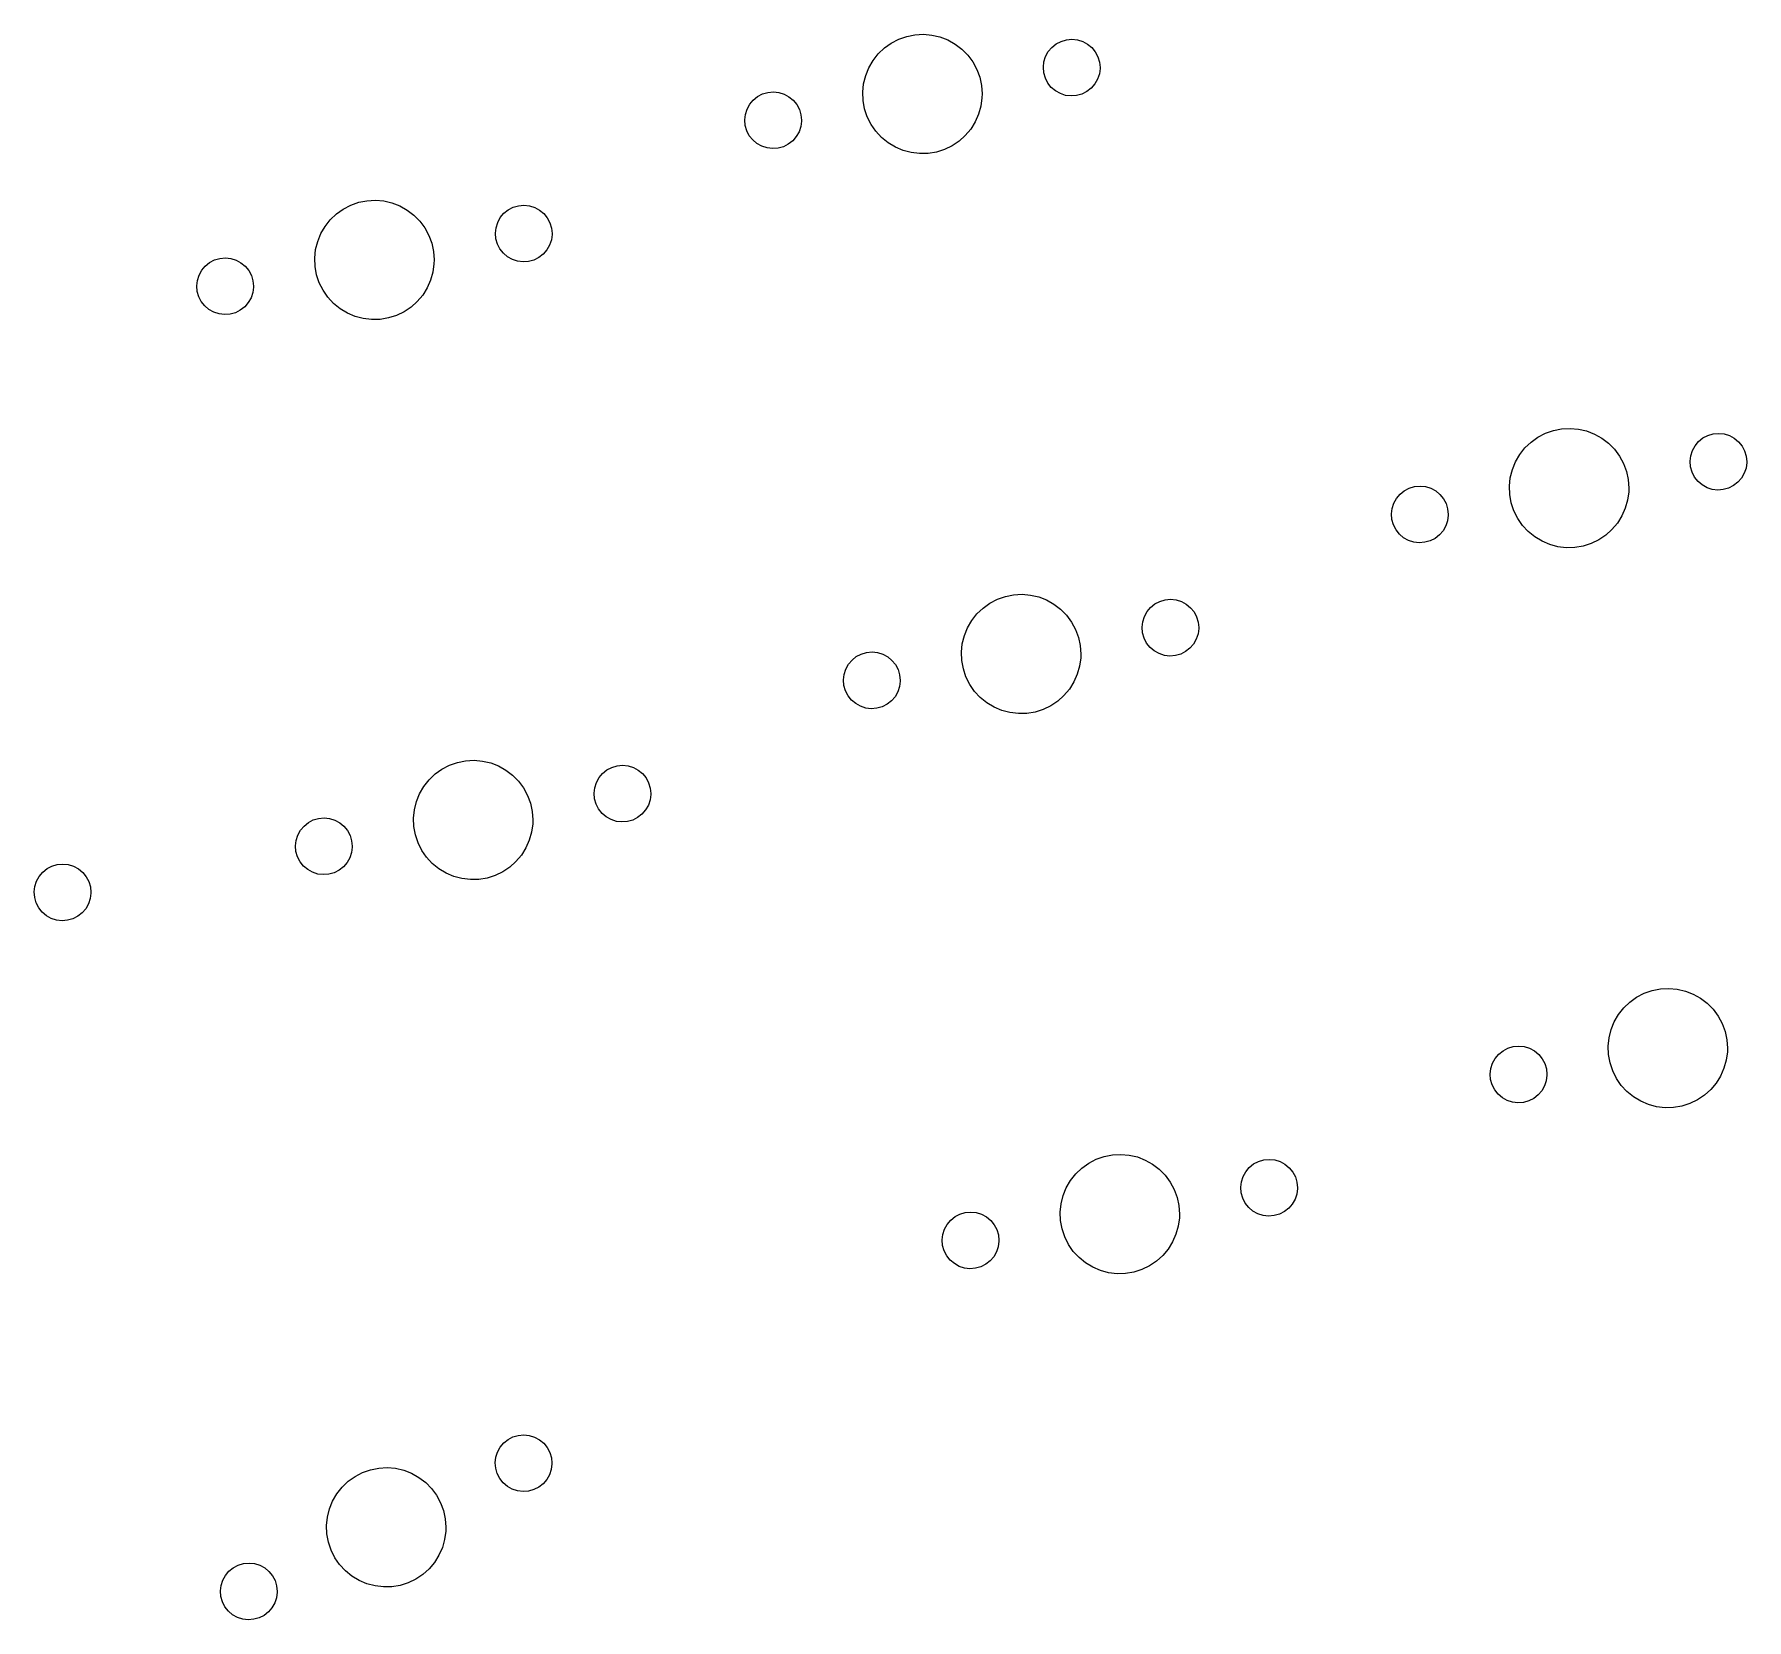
# Model space of a CAD drawing. Extents: x -68 to 324, y -171 to -29.
# Drawn here: x 206.1 to 263.5, y -161.2 to -108.1 of the extents above; entities that cross this region are included whole.
import ezdxf

# ---------------------------------------------------------------- set-up
doc = ezdxf.new("R2010")
doc.units = 0
doc.layers.add('BLACK', color=7, linetype='CONTINUOUS')

msp = doc.modelspace()

# ---------------------------------------------------------------- linework, layer by layer
at = {"layer": 'BLACK', "linetype": 'CONTINUOUS'}
for p, q in [((234.58, -108.547), (234.81, -108.383)), ((234.81, -108.383), (235.06, -108.253)), ((235.06, -108.253), (235.327, -108.159)), ((235.327, -108.159), (235.604, -108.104)), ((235.604, -108.104), (235.886, -108.088)), ((235.886, -108.088), (236.168, -108.113)), ((236.168, -108.113), (236.443, -108.176)), ((236.443, -108.176), (236.706, -108.278)), ((236.706, -108.278), (236.953, -108.416)), ((236.953, -108.416), (237.177, -108.588)), ((240.193, -108.527), (240.337, -108.411)), ((240.337, -108.411), (240.502, -108.325)), ((240.502, -108.325), (240.68, -108.273)), ((240.68, -108.273), (240.864, -108.256)), ((240.864, -108.256), (241.049, -108.275)), ((241.049, -108.275), (241.226, -108.33)), ((241.226, -108.33), (241.389, -108.418)), ((241.389, -108.418), (241.532, -108.536)), ((234.059, -109.208), (234.201, -108.964)), ((234.201, -108.964), (234.375, -108.742)), ((234.375, -108.742), (234.58, -108.547)), ((237.177, -108.588), (237.376, -108.789)), ((237.376, -108.789), (237.543, -109.016)), ((237.543, -109.016), (237.678, -109.265)), ((239.908, -109.193), (239.928, -109.008)), ((239.928, -109.008), (239.984, -108.832)), ((239.984, -108.832), (240.074, -108.669)), ((240.074, -108.669), (240.193, -108.527)), ((241.532, -108.536), (241.649, -108.68)), ((241.649, -108.68), (241.736, -108.844)), ((241.736, -108.844), (241.789, -109.021)), ((241.789, -109.021), (241.808, -109.206)), ((233.884, -109.744), (233.953, -109.47)), ((233.953, -109.47), (234.059, -109.208)), ((237.678, -109.265), (237.775, -109.53)), ((237.775, -109.53), (237.835, -109.806)), ((239.923, -109.377), (239.908, -109.193)), ((239.974, -109.556), (239.923, -109.377)), ((240.059, -109.721), (239.974, -109.556)), ((241.725, -109.592), (241.634, -109.754)), ((241.784, -109.416), (241.725, -109.592)), ((241.807, -109.232), (241.784, -109.416)), ((241.808, -109.206), (241.807, -109.232)), ((230.187, -110.291), (230.332, -110.175)), ((230.332, -110.175), (230.496, -110.089)), ((230.496, -110.089), (230.674, -110.037)), ((230.674, -110.037), (230.859, -110.02)), ((230.859, -110.02), (231.043, -110.04)), ((231.043, -110.04), (231.22, -110.094)), ((231.22, -110.094), (231.383, -110.183)), ((231.383, -110.183), (231.526, -110.301)), ((233.856, -110.025), (233.884, -109.744)), ((233.867, -110.307), (233.856, -110.025)), ((237.835, -109.806), (237.855, -110.088)), ((237.855, -110.088), (237.851, -110.214)), ((240.174, -109.866), (240.059, -109.721)), ((240.315, -109.986), (240.174, -109.866)), ((240.477, -110.076), (240.315, -109.986)), ((240.654, -110.134), (240.477, -110.076)), ((240.838, -110.156), (240.654, -110.134)), ((241.023, -110.141), (240.838, -110.156)), ((241.201, -110.092), (241.023, -110.141)), ((241.367, -110.008), (241.201, -110.092)), ((241.513, -109.894), (241.367, -110.008)), ((241.634, -109.754), (241.513, -109.894)), ((229.923, -110.773), (229.979, -110.596)), ((229.979, -110.596), (230.068, -110.433)), ((230.068, -110.433), (230.187, -110.291)), ((231.526, -110.301), (231.643, -110.444)), ((231.643, -110.444), (231.73, -110.608)), ((231.73, -110.608), (231.784, -110.786)), ((233.918, -110.585), (233.867, -110.307)), ((234.007, -110.853), (233.918, -110.585)), ((237.813, -110.494), (237.736, -110.766)), ((237.851, -110.214), (237.813, -110.494)), ((229.902, -110.957), (229.923, -110.773)), ((229.918, -111.142), (229.902, -110.957)), ((229.969, -111.32), (229.918, -111.142)), ((230.053, -111.485), (229.969, -111.32)), ((231.778, -111.181), (231.72, -111.357)), ((231.802, -110.997), (231.778, -111.181)), ((231.784, -110.786), (231.802, -110.97)), ((231.802, -110.97), (231.802, -110.997)), ((234.133, -111.106), (234.007, -110.853)), ((234.294, -111.339), (234.133, -111.106)), ((237.473, -111.264), (237.291, -111.48)), ((237.622, -111.024), (237.473, -111.264)), ((237.736, -110.766), (237.622, -111.024)), ((230.169, -111.63), (230.053, -111.485)), ((230.31, -111.75), (230.169, -111.63)), ((230.472, -111.841), (230.31, -111.75)), ((230.648, -111.898), (230.472, -111.841)), ((230.832, -111.92), (230.648, -111.898)), ((231.017, -111.906), (230.832, -111.92)), ((231.195, -111.856), (231.017, -111.906)), ((231.361, -111.772), (231.195, -111.856)), ((231.507, -111.658), (231.361, -111.772)), ((231.628, -111.518), (231.507, -111.658)), ((231.72, -111.357), (231.628, -111.518)), ((234.486, -111.546), (234.294, -111.339)), ((234.705, -111.724), (234.486, -111.546)), ((234.947, -111.87), (234.705, -111.724)), ((235.207, -111.98), (234.947, -111.87)), ((236.846, -111.825), (236.591, -111.948)), ((237.081, -111.668), (236.846, -111.825)), ((237.291, -111.48), (237.081, -111.668)), ((235.48, -112.053), (235.207, -111.98)), ((235.761, -112.086), (235.48, -112.053)), ((236.043, -112.079), (235.761, -112.086)), ((236.322, -112.033), (236.043, -112.079)), ((236.591, -111.948), (236.322, -112.033)), ((216.012, -114.301), (216.216, -114.106)), ((216.216, -114.106), (216.446, -113.942)), ((216.446, -113.942), (216.697, -113.812)), ((216.697, -113.812), (216.963, -113.718)), ((216.963, -113.718), (217.24, -113.663)), ((217.24, -113.663), (217.523, -113.648)), ((217.523, -113.648), (217.804, -113.672)), ((217.804, -113.672), (218.079, -113.736)), ((218.079, -113.736), (218.343, -113.838)), ((218.343, -113.838), (218.589, -113.976)), ((218.589, -113.976), (218.814, -114.147)), ((218.814, -114.147), (219.012, -114.348)), ((221.71, -114.228), (221.829, -114.086)), ((221.829, -114.086), (221.974, -113.97)), ((221.974, -113.97), (222.138, -113.884)), ((222.138, -113.884), (222.316, -113.832)), ((222.316, -113.832), (222.501, -113.815)), ((222.501, -113.815), (222.685, -113.835)), ((222.685, -113.835), (222.862, -113.889)), ((222.862, -113.889), (223.025, -113.978)), ((223.025, -113.978), (223.168, -114.096)), ((223.168, -114.096), (223.285, -114.239)), ((215.589, -115.029), (215.695, -114.767)), ((215.695, -114.767), (215.837, -114.523)), ((215.837, -114.523), (216.012, -114.301)), ((219.012, -114.348), (219.18, -114.576)), ((219.18, -114.576), (219.314, -114.824)), ((221.544, -114.752), (221.565, -114.568)), ((221.56, -114.937), (221.544, -114.752)), ((221.565, -114.568), (221.621, -114.391)), ((221.621, -114.391), (221.71, -114.228)), ((223.285, -114.239), (223.372, -114.403)), ((223.372, -114.403), (223.426, -114.581)), ((223.426, -114.581), (223.444, -114.765)), ((223.444, -114.765), (223.444, -114.792)), ((215.492, -115.584), (215.521, -115.303)), ((215.521, -115.303), (215.589, -115.029)), ((219.314, -114.824), (219.412, -115.089)), ((219.412, -115.089), (219.471, -115.365)), ((221.611, -115.115), (221.56, -114.937)), ((221.695, -115.28), (221.611, -115.115)), ((221.811, -115.425), (221.695, -115.28)), ((223.27, -115.313), (223.149, -115.453)), ((223.362, -115.152), (223.27, -115.313)), ((223.42, -114.976), (223.362, -115.152)), ((223.444, -114.792), (223.42, -114.976)), ((211.704, -115.993), (211.824, -115.851)), ((211.824, -115.851), (211.968, -115.735)), ((211.968, -115.735), (212.132, -115.649)), ((212.132, -115.649), (212.31, -115.596)), ((212.31, -115.596), (212.495, -115.579)), ((212.495, -115.579), (212.679, -115.599)), ((212.679, -115.599), (212.856, -115.654)), ((212.856, -115.654), (213.019, -115.742)), ((213.019, -115.742), (213.162, -115.86)), ((213.162, -115.86), (213.28, -116.004)), ((215.503, -115.867), (215.492, -115.584)), ((215.554, -116.145), (215.503, -115.867)), ((219.487, -115.773), (219.45, -116.053)), ((219.471, -115.365), (219.491, -115.647)), ((219.491, -115.647), (219.487, -115.773)), ((221.952, -115.545), (221.811, -115.425)), ((222.114, -115.636), (221.952, -115.545)), ((222.29, -115.693), (222.114, -115.636)), ((222.474, -115.715), (222.29, -115.693)), ((222.659, -115.701), (222.474, -115.715)), ((222.837, -115.651), (222.659, -115.701)), ((223.003, -115.567), (222.837, -115.651)), ((223.149, -115.453), (223.003, -115.567)), ((211.538, -116.516), (211.559, -116.332)), ((211.559, -116.332), (211.615, -116.155)), ((211.615, -116.155), (211.704, -115.993)), ((213.28, -116.004), (213.367, -116.167)), ((213.367, -116.167), (213.42, -116.345)), ((213.42, -116.345), (213.438, -116.529)), ((215.643, -116.413), (215.554, -116.145)), ((215.77, -116.665), (215.643, -116.413)), ((219.373, -116.325), (219.259, -116.583)), ((219.45, -116.053), (219.373, -116.325)), ((211.554, -116.701), (211.538, -116.516)), ((211.605, -116.879), (211.554, -116.701)), ((211.69, -117.044), (211.605, -116.879)), ((211.805, -117.189), (211.69, -117.044)), ((213.356, -116.916), (213.265, -117.077)), ((213.415, -116.74), (213.356, -116.916)), ((213.438, -116.556), (213.415, -116.74)), ((213.438, -116.529), (213.438, -116.556)), ((215.93, -116.898), (215.77, -116.665)), ((216.122, -117.105), (215.93, -116.898)), ((218.927, -117.039), (218.717, -117.228)), ((219.109, -116.823), (218.927, -117.039)), ((219.259, -116.583), (219.109, -116.823)), ((211.946, -117.31), (211.805, -117.189)), ((212.108, -117.4), (211.946, -117.31)), ((212.284, -117.457), (212.108, -117.4)), ((212.468, -117.479), (212.284, -117.457)), ((212.653, -117.465), (212.468, -117.479)), ((212.832, -117.415), (212.653, -117.465)), ((212.997, -117.332), (212.832, -117.415)), ((213.143, -117.217), (212.997, -117.332)), ((213.265, -117.077), (213.143, -117.217)), ((216.341, -117.284), (216.122, -117.105)), ((216.583, -117.429), (216.341, -117.284)), ((216.843, -117.539), (216.583, -117.429)), ((217.116, -117.612), (216.843, -117.539)), ((217.397, -117.645), (217.116, -117.612)), ((217.679, -117.638), (217.397, -117.645)), ((217.958, -117.592), (217.679, -117.638)), ((218.227, -117.507), (217.958, -117.592)), ((218.482, -117.385), (218.227, -117.507)), ((218.717, -117.228), (218.482, -117.385)), ((256.251, -121.748), (256.481, -121.584)), ((256.481, -121.584), (256.732, -121.454)), ((256.732, -121.454), (256.999, -121.36)), ((256.999, -121.36), (257.276, -121.305)), ((257.276, -121.305), (257.558, -121.29)), ((257.558, -121.29), (257.839, -121.314)), ((257.839, -121.314), (258.114, -121.378)), ((258.114, -121.378), (258.378, -121.48)), ((258.378, -121.48), (258.624, -121.618)), ((258.624, -121.618), (258.849, -121.789)), ((261.864, -121.728), (262.009, -121.612)), ((262.009, -121.612), (262.173, -121.526)), ((262.173, -121.526), (262.351, -121.474)), ((262.351, -121.474), (262.536, -121.457)), ((262.536, -121.457), (262.72, -121.477)), ((262.72, -121.477), (262.897, -121.531)), ((262.897, -121.531), (263.06, -121.62)), ((263.06, -121.62), (263.203, -121.738)), ((255.73, -122.409), (255.872, -122.165)), ((255.872, -122.165), (256.047, -121.943)), ((256.047, -121.943), (256.251, -121.748)), ((258.849, -121.789), (259.047, -121.99)), ((259.047, -121.99), (259.215, -122.218)), ((259.215, -122.218), (259.349, -122.466)), ((261.579, -122.394), (261.6, -122.21)), ((261.6, -122.21), (261.656, -122.033)), ((261.656, -122.033), (261.745, -121.87)), ((261.745, -121.87), (261.864, -121.728)), ((263.203, -121.738), (263.32, -121.881)), ((263.32, -121.881), (263.407, -122.045)), ((263.407, -122.045), (263.461, -122.223)), ((263.461, -122.223), (263.479, -122.407)), ((255.556, -122.945), (255.624, -122.671)), ((255.624, -122.671), (255.73, -122.409)), ((259.349, -122.466), (259.447, -122.731)), ((259.447, -122.731), (259.506, -123.008)), ((261.595, -122.579), (261.579, -122.394)), ((261.646, -122.757), (261.595, -122.579)), ((261.731, -122.922), (261.646, -122.757)), ((263.397, -122.794), (263.305, -122.955)), ((263.456, -122.618), (263.397, -122.794)), ((263.479, -122.434), (263.456, -122.618)), ((263.479, -122.407), (263.479, -122.434)), ((251.859, -123.493), (252.003, -123.377)), ((252.003, -123.377), (252.168, -123.291)), ((252.168, -123.291), (252.346, -123.238)), ((252.346, -123.238), (252.53, -123.222)), ((252.53, -123.222), (252.715, -123.241)), ((252.715, -123.241), (252.892, -123.296)), ((252.892, -123.296), (253.055, -123.384)), ((253.055, -123.384), (253.198, -123.502)), ((255.527, -123.227), (255.556, -122.945)), ((255.538, -123.509), (255.527, -123.227)), ((259.506, -123.008), (259.526, -123.289)), ((259.526, -123.289), (259.522, -123.415)), ((261.846, -123.067), (261.731, -122.922)), ((261.987, -123.187), (261.846, -123.067)), ((262.149, -123.278), (261.987, -123.187)), ((262.325, -123.335), (262.149, -123.278)), ((262.509, -123.357), (262.325, -123.335)), ((262.694, -123.343), (262.509, -123.357)), ((262.873, -123.293), (262.694, -123.343)), ((263.038, -123.209), (262.873, -123.293)), ((263.184, -123.095), (263.038, -123.209)), ((263.305, -122.955), (263.184, -123.095)), ((251.594, -123.974), (251.65, -123.797)), ((251.65, -123.797), (251.74, -123.635)), ((251.74, -123.635), (251.859, -123.493)), ((253.198, -123.502), (253.315, -123.646)), ((253.315, -123.646), (253.402, -123.809)), ((253.402, -123.809), (253.455, -123.987)), ((255.589, -123.787), (255.538, -123.509)), ((255.679, -124.055), (255.589, -123.787)), ((259.485, -123.695), (259.408, -123.967)), ((259.522, -123.415), (259.485, -123.695)), ((251.574, -124.158), (251.594, -123.974)), ((251.589, -124.343), (251.574, -124.158)), ((251.64, -124.521), (251.589, -124.343)), ((251.725, -124.686), (251.64, -124.521)), ((253.45, -124.382), (253.391, -124.558)), ((253.473, -124.198), (253.45, -124.382)), ((253.455, -123.987), (253.474, -124.171)), ((253.474, -124.171), (253.473, -124.198)), ((255.805, -124.307), (255.679, -124.055)), ((255.965, -124.54), (255.805, -124.307)), ((259.144, -124.465), (258.963, -124.681)), ((259.294, -124.225), (259.144, -124.465)), ((259.408, -123.967), (259.294, -124.225)), ((251.84, -124.831), (251.725, -124.686)), ((251.981, -124.952), (251.84, -124.831)), ((252.143, -125.042), (251.981, -124.952)), ((252.32, -125.099), (252.143, -125.042)), ((252.504, -125.121), (252.32, -125.099)), ((252.867, -125.057), (252.688, -125.107)), ((253.033, -124.974), (252.867, -125.057)), ((253.179, -124.859), (253.033, -124.974)), ((253.3, -124.719), (253.179, -124.859)), ((253.391, -124.558), (253.3, -124.719)), ((256.157, -124.747), (255.965, -124.54)), ((256.376, -124.926), (256.157, -124.747)), ((256.618, -125.071), (256.376, -124.926)), ((256.879, -125.182), (256.618, -125.071)), ((258.517, -125.027), (258.263, -125.149)), ((258.752, -124.87), (258.517, -125.027)), ((258.963, -124.681), (258.752, -124.87)), ((252.688, -125.107), (252.504, -125.121)), ((257.152, -125.254), (256.879, -125.182)), ((257.432, -125.287), (257.152, -125.254)), ((257.715, -125.28), (257.432, -125.287)), ((257.993, -125.234), (257.715, -125.28)), ((258.263, -125.149), (257.993, -125.234)), ((237.683, -127.503), (237.888, -127.308)), ((237.888, -127.308), (238.118, -127.143)), ((238.118, -127.143), (238.368, -127.013)), ((238.368, -127.013), (238.635, -126.92)), ((238.635, -126.92), (238.912, -126.864)), ((238.912, -126.864), (239.194, -126.849)), ((239.194, -126.849), (239.476, -126.873)), ((239.476, -126.873), (239.751, -126.937)), ((239.751, -126.937), (240.014, -127.039)), ((240.014, -127.039), (240.261, -127.177)), ((240.261, -127.177), (240.485, -127.348)), ((240.485, -127.348), (240.684, -127.55)), ((243.382, -127.43), (243.501, -127.288)), ((243.501, -127.288), (243.645, -127.172)), ((243.645, -127.172), (243.81, -127.086)), ((243.81, -127.086), (243.988, -127.033)), ((243.988, -127.033), (244.172, -127.017)), ((244.172, -127.017), (244.357, -127.036)), ((244.357, -127.036), (244.534, -127.091)), ((244.534, -127.091), (244.697, -127.179)), ((244.697, -127.179), (244.84, -127.297)), ((244.84, -127.297), (244.957, -127.441)), ((237.261, -128.231), (237.367, -127.969)), ((237.367, -127.969), (237.509, -127.724)), ((237.509, -127.724), (237.683, -127.503)), ((240.684, -127.55), (240.851, -127.777)), ((240.851, -127.777), (240.986, -128.026)), ((243.216, -127.953), (243.236, -127.769)), ((243.231, -128.138), (243.216, -127.953)), ((243.236, -127.769), (243.292, -127.592)), ((243.292, -127.592), (243.382, -127.43)), ((244.957, -127.441), (245.044, -127.604)), ((245.044, -127.604), (245.097, -127.782)), ((245.097, -127.782), (245.116, -127.966)), ((245.116, -127.966), (245.115, -127.993)), ((237.164, -128.786), (237.192, -128.505)), ((237.192, -128.505), (237.261, -128.231)), ((240.986, -128.026), (241.083, -128.291)), ((241.083, -128.291), (241.143, -128.567)), ((243.282, -128.316), (243.231, -128.138)), ((243.367, -128.481), (243.282, -128.316)), ((243.482, -128.626), (243.367, -128.481)), ((244.942, -128.514), (244.821, -128.654)), ((245.033, -128.353), (244.942, -128.514)), ((245.092, -128.177), (245.033, -128.353)), ((245.115, -127.993), (245.092, -128.177)), ((233.376, -129.194), (233.495, -129.052)), ((233.495, -129.052), (233.64, -128.936)), ((233.64, -128.936), (233.804, -128.85)), ((233.804, -128.85), (233.982, -128.798)), ((233.982, -128.798), (234.167, -128.781)), ((234.167, -128.781), (234.351, -128.8)), ((234.351, -128.8), (234.528, -128.855)), ((234.528, -128.855), (234.691, -128.943)), ((234.691, -128.943), (234.834, -129.061)), ((234.834, -129.061), (234.951, -129.205)), ((237.175, -129.068), (237.164, -128.786)), ((237.226, -129.346), (237.175, -129.068)), ((241.159, -128.974), (241.121, -129.254)), ((241.143, -128.567), (241.163, -128.849)), ((241.163, -128.849), (241.159, -128.974)), ((243.623, -128.747), (243.482, -128.626)), ((243.785, -128.837), (243.623, -128.747)), ((243.962, -128.894), (243.785, -128.837)), ((244.146, -128.916), (243.962, -128.894)), ((244.331, -128.902), (244.146, -128.916)), ((244.509, -128.852), (244.331, -128.902)), ((244.675, -128.769), (244.509, -128.852)), ((244.821, -128.654), (244.675, -128.769)), ((233.21, -129.717), (233.231, -129.533)), ((233.231, -129.533), (233.287, -129.357)), ((233.287, -129.357), (233.376, -129.194)), ((234.951, -129.205), (235.038, -129.369)), ((235.038, -129.369), (235.092, -129.546)), ((235.092, -129.546), (235.11, -129.731)), ((237.315, -129.614), (237.226, -129.346)), ((237.441, -129.867), (237.315, -129.614)), ((241.044, -129.526), (240.93, -129.784)), ((241.121, -129.254), (241.044, -129.526)), ((233.225, -129.902), (233.21, -129.717)), ((233.277, -130.08), (233.225, -129.902)), ((233.361, -130.245), (233.277, -130.08)), ((233.477, -130.391), (233.361, -130.245)), ((235.028, -130.117), (234.936, -130.278)), ((235.086, -129.941), (235.028, -130.117)), ((235.11, -129.757), (235.086, -129.941)), ((235.11, -129.731), (235.11, -129.757)), ((237.602, -130.099), (237.441, -129.867)), ((237.794, -130.307), (237.602, -130.099)), ((240.599, -130.24), (240.389, -130.429)), ((240.781, -130.024), (240.599, -130.24)), ((240.93, -129.784), (240.781, -130.024)), ((233.618, -130.511), (233.477, -130.391)), ((233.78, -130.601), (233.618, -130.511)), ((233.956, -130.659), (233.78, -130.601)), ((234.14, -130.681), (233.956, -130.659)), ((234.325, -130.666), (234.14, -130.681)), ((234.503, -130.616), (234.325, -130.666)), ((234.669, -130.533), (234.503, -130.616)), ((234.815, -130.419), (234.669, -130.533)), ((234.936, -130.278), (234.815, -130.419)), ((238.013, -130.485), (237.794, -130.307)), ((238.255, -130.631), (238.013, -130.485)), ((238.515, -130.741), (238.255, -130.631)), ((238.788, -130.813), (238.515, -130.741)), ((239.069, -130.846), (238.788, -130.813)), ((239.351, -130.84), (239.069, -130.846)), ((239.63, -130.793), (239.351, -130.84)), ((239.899, -130.708), (239.63, -130.793)), ((240.154, -130.586), (239.899, -130.708)), ((240.389, -130.429), (240.154, -130.586)), ((220.005, -132.572), (220.271, -132.479)), ((220.271, -132.479), (220.548, -132.424)), ((220.548, -132.424), (220.831, -132.408)), ((220.831, -132.408), (221.112, -132.433)), ((221.112, -132.433), (221.387, -132.496)), ((221.387, -132.496), (221.651, -132.598)), ((219.145, -133.284), (219.32, -133.062)), ((219.32, -133.062), (219.524, -132.867)), ((219.524, -132.867), (219.754, -132.703)), ((219.754, -132.703), (220.005, -132.572)), ((221.651, -132.598), (221.897, -132.736)), ((221.897, -132.736), (222.122, -132.908)), ((222.122, -132.908), (222.32, -133.109)), ((222.32, -133.109), (222.488, -133.336)), ((224.929, -133.152), (225.018, -132.989)), ((225.018, -132.989), (225.137, -132.847)), ((225.137, -132.847), (225.282, -132.731)), ((225.282, -132.731), (225.446, -132.645)), ((225.446, -132.645), (225.624, -132.593)), ((225.624, -132.593), (225.809, -132.576)), ((225.809, -132.576), (225.993, -132.595)), ((225.993, -132.595), (226.17, -132.65)), ((226.17, -132.65), (226.333, -132.738)), ((226.333, -132.738), (226.476, -132.856)), ((226.476, -132.856), (226.593, -133)), ((226.593, -133), (226.68, -133.164)), ((218.897, -133.79), (219.003, -133.528)), ((219.003, -133.528), (219.145, -133.284)), ((222.488, -133.336), (222.622, -133.585)), ((222.622, -133.585), (222.72, -133.85)), ((224.852, -133.512), (224.873, -133.328)), ((224.868, -133.697), (224.852, -133.512)), ((224.919, -133.875), (224.868, -133.697)), ((224.873, -133.328), (224.929, -133.152)), ((226.68, -133.164), (226.734, -133.341)), ((226.752, -133.552), (226.728, -133.736)), ((226.734, -133.341), (226.752, -133.526)), ((226.752, -133.526), (226.752, -133.552)), ((218.8, -134.345), (218.829, -134.064)), ((218.829, -134.064), (218.897, -133.79)), ((222.72, -133.85), (222.779, -134.126)), ((222.779, -134.126), (222.799, -134.408)), ((225.003, -134.04), (224.919, -133.875)), ((225.119, -134.186), (225.003, -134.04)), ((225.26, -134.306), (225.119, -134.186)), ((226.457, -134.214), (226.311, -134.328)), ((226.578, -134.073), (226.457, -134.214)), ((226.67, -133.912), (226.578, -134.073)), ((226.728, -133.736), (226.67, -133.912)), ((214.923, -134.916), (215.012, -134.753)), ((215.012, -134.753), (215.132, -134.611)), ((215.132, -134.611), (215.276, -134.495)), ((215.276, -134.495), (215.44, -134.409)), ((215.44, -134.409), (215.618, -134.357)), ((215.618, -134.357), (215.803, -134.34)), ((215.803, -134.34), (215.987, -134.359)), ((215.987, -134.359), (216.164, -134.414)), ((216.164, -134.414), (216.327, -134.502)), ((216.327, -134.502), (216.47, -134.621)), ((216.47, -134.621), (216.588, -134.764)), ((216.588, -134.764), (216.675, -134.928)), ((218.811, -134.627), (218.8, -134.345)), ((218.862, -134.905), (218.811, -134.627)), ((222.758, -134.813), (222.681, -135.085)), ((222.795, -134.533), (222.758, -134.813)), ((222.799, -134.408), (222.795, -134.533)), ((225.422, -134.396), (225.26, -134.306)), ((225.598, -134.454), (225.422, -134.396)), ((225.782, -134.476), (225.598, -134.454)), ((225.967, -134.461), (225.782, -134.476)), ((226.145, -134.411), (225.967, -134.461)), ((226.311, -134.328), (226.145, -134.411)), ((214.846, -135.277), (214.867, -135.093)), ((214.862, -135.462), (214.846, -135.277)), ((214.867, -135.093), (214.923, -134.916)), ((216.675, -134.928), (216.728, -135.105)), ((216.746, -135.317), (216.723, -135.5)), ((216.728, -135.105), (216.746, -135.29)), ((216.746, -135.29), (216.746, -135.317)), ((218.951, -135.173), (218.862, -134.905)), ((219.078, -135.426), (218.951, -135.173)), ((219.238, -135.658), (219.078, -135.426)), ((222.567, -135.344), (222.417, -135.583)), ((222.681, -135.085), (222.567, -135.344)), ((206.521, -136.039), (206.685, -135.953)), ((206.685, -135.953), (206.863, -135.901)), ((206.863, -135.901), (207.048, -135.884)), ((207.048, -135.884), (207.232, -135.903)), ((207.232, -135.903), (207.409, -135.958)), ((207.409, -135.958), (207.573, -136.046)), ((214.913, -135.64), (214.862, -135.462)), ((214.998, -135.805), (214.913, -135.64)), ((215.113, -135.95), (214.998, -135.805)), ((215.254, -136.07), (215.113, -135.95)), ((216.451, -135.978), (216.305, -136.092)), ((216.573, -135.838), (216.451, -135.978)), ((216.664, -135.676), (216.573, -135.838)), ((216.723, -135.5), (216.664, -135.676)), ((219.43, -135.866), (219.238, -135.658)), ((219.649, -136.044), (219.43, -135.866)), ((222.025, -135.988), (221.79, -136.145)), ((222.235, -135.8), (222.025, -135.988)), ((222.417, -135.583), (222.235, -135.8)), ((206.112, -136.636), (206.168, -136.46)), ((206.168, -136.46), (206.257, -136.297)), ((206.257, -136.297), (206.377, -136.155)), ((206.377, -136.155), (206.521, -136.039)), ((207.573, -136.046), (207.715, -136.164)), ((207.715, -136.164), (207.833, -136.308)), ((207.833, -136.308), (207.92, -136.472)), ((207.92, -136.472), (207.973, -136.649)), ((215.416, -136.161), (215.254, -136.07)), ((215.592, -136.218), (215.416, -136.161)), ((215.776, -136.24), (215.592, -136.218)), ((215.961, -136.226), (215.776, -136.24)), ((216.14, -136.176), (215.961, -136.226)), ((216.305, -136.092), (216.14, -136.176)), ((219.891, -136.19), (219.649, -136.044)), ((220.151, -136.3), (219.891, -136.19)), ((220.424, -136.372), (220.151, -136.3)), ((220.705, -136.406), (220.424, -136.372)), ((220.987, -136.399), (220.705, -136.406)), ((221.266, -136.353), (220.987, -136.399)), ((221.535, -136.267), (221.266, -136.353)), ((221.79, -136.145), (221.535, -136.267)), ((206.091, -136.82), (206.112, -136.636)), ((206.107, -137.005), (206.091, -136.82)), ((206.158, -137.183), (206.107, -137.005)), ((207.968, -137.044), (207.909, -137.22)), ((207.991, -136.86), (207.968, -137.044)), ((207.973, -136.649), (207.991, -136.834)), ((207.991, -136.834), (207.991, -136.86)), ((206.243, -137.348), (206.158, -137.183)), ((206.358, -137.494), (206.243, -137.348)), ((206.499, -137.614), (206.358, -137.494)), ((206.661, -137.704), (206.499, -137.614)), ((206.837, -137.762), (206.661, -137.704)), ((207.385, -137.719), (207.206, -137.769)), ((207.55, -137.636), (207.385, -137.719)), ((207.696, -137.522), (207.55, -137.636)), ((207.818, -137.381), (207.696, -137.522)), ((207.909, -137.22), (207.818, -137.381)), ((207.021, -137.784), (206.837, -137.762)), ((207.206, -137.769), (207.021, -137.784)), ((259.355, -140.704), (259.559, -140.509)), ((259.559, -140.509), (259.789, -140.345)), ((259.789, -140.345), (260.04, -140.214)), ((260.04, -140.214), (260.307, -140.121)), ((260.307, -140.121), (260.584, -140.066)), ((260.584, -140.066), (260.866, -140.05)), ((260.866, -140.05), (261.147, -140.075)), ((261.147, -140.075), (261.422, -140.138)), ((261.422, -140.138), (261.686, -140.24)), ((261.686, -140.24), (261.932, -140.378)), ((261.932, -140.378), (262.157, -140.55)), ((262.157, -140.55), (262.355, -140.751)), ((258.932, -141.432), (259.038, -141.17)), ((259.038, -141.17), (259.18, -140.926)), ((259.18, -140.926), (259.355, -140.704)), ((262.355, -140.751), (262.523, -140.978)), ((262.523, -140.978), (262.657, -141.227)), ((258.835, -141.987), (258.864, -141.706)), ((258.864, -141.706), (258.932, -141.432)), ((262.657, -141.227), (262.755, -141.492)), ((262.755, -141.492), (262.814, -141.768)), ((255.048, -142.395), (255.167, -142.253)), ((255.167, -142.253), (255.311, -142.137)), ((255.311, -142.137), (255.476, -142.051)), ((255.476, -142.051), (255.654, -141.999)), ((255.654, -141.999), (255.838, -141.982)), ((255.838, -141.982), (256.023, -142.001)), ((256.023, -142.001), (256.2, -142.056)), ((256.2, -142.056), (256.363, -142.144)), ((256.363, -142.144), (256.506, -142.263)), ((256.506, -142.263), (256.623, -142.406)), ((258.846, -142.269), (258.835, -141.987)), ((258.897, -142.547), (258.846, -142.269)), ((262.83, -142.176), (262.793, -142.456)), ((262.814, -141.768), (262.834, -142.05)), ((262.834, -142.05), (262.83, -142.176)), ((254.882, -142.919), (254.902, -142.735)), ((254.902, -142.735), (254.958, -142.558)), ((254.958, -142.558), (255.048, -142.395)), ((256.623, -142.406), (256.71, -142.57)), ((256.71, -142.57), (256.763, -142.748)), ((256.763, -142.748), (256.782, -142.932)), ((258.987, -142.815), (258.897, -142.547)), ((259.113, -143.068), (258.987, -142.815)), ((262.716, -142.727), (262.602, -142.986)), ((262.793, -142.456), (262.716, -142.727)), ((254.897, -143.104), (254.882, -142.919)), ((254.948, -143.282), (254.897, -143.104)), ((255.033, -143.447), (254.948, -143.282)), ((255.148, -143.592), (255.033, -143.447)), ((256.699, -143.318), (256.608, -143.48)), ((256.758, -143.143), (256.699, -143.318)), ((256.781, -142.959), (256.758, -143.143)), ((256.782, -142.932), (256.781, -142.959)), ((259.273, -143.3), (259.113, -143.068)), ((259.465, -143.508), (259.273, -143.3)), ((262.271, -143.442), (262.06, -143.63)), ((262.452, -143.226), (262.271, -143.442)), ((262.602, -142.986), (262.452, -143.226)), ((255.289, -143.712), (255.148, -143.592)), ((255.451, -143.803), (255.289, -143.712)), ((255.628, -143.86), (255.451, -143.803)), ((255.812, -143.882), (255.628, -143.86)), ((255.996, -143.868), (255.812, -143.882)), ((256.175, -143.818), (255.996, -143.868)), ((256.341, -143.734), (256.175, -143.818)), ((256.487, -143.62), (256.341, -143.734)), ((256.608, -143.48), (256.487, -143.62)), ((259.684, -143.686), (259.465, -143.508)), ((259.926, -143.832), (259.684, -143.686)), ((260.187, -143.942), (259.926, -143.832)), ((260.46, -144.015), (260.187, -143.942)), ((260.74, -144.048), (260.46, -144.015)), ((261.023, -144.041), (260.74, -144.048)), ((261.301, -143.995), (261.023, -144.041)), ((261.571, -143.909), (261.301, -143.995)), ((261.825, -143.787), (261.571, -143.909)), ((262.06, -143.63), (261.825, -143.787)), ((241.676, -145.774), (241.943, -145.68)), ((241.943, -145.68), (242.22, -145.625)), ((242.22, -145.625), (242.502, -145.609)), ((242.502, -145.609), (242.784, -145.634)), ((242.784, -145.634), (243.059, -145.698)), ((243.059, -145.698), (243.322, -145.8)), ((240.817, -146.485), (240.991, -146.263)), ((240.991, -146.263), (241.196, -146.068)), ((241.196, -146.068), (241.426, -145.904)), ((241.426, -145.904), (241.676, -145.774)), ((243.322, -145.8), (243.569, -145.938)), ((243.569, -145.938), (243.793, -146.109)), ((243.793, -146.109), (243.992, -146.31)), ((243.992, -146.31), (244.159, -146.538)), ((246.6, -146.353), (246.69, -146.19)), ((246.69, -146.19), (246.809, -146.048)), ((246.809, -146.048), (246.953, -145.932)), ((246.953, -145.932), (247.118, -145.846)), ((247.118, -145.846), (247.296, -145.794)), ((247.296, -145.794), (247.48, -145.777)), ((247.48, -145.777), (247.665, -145.796)), ((247.665, -145.796), (247.842, -145.851)), ((247.842, -145.851), (248.005, -145.939)), ((248.005, -145.939), (248.148, -146.058)), ((248.148, -146.058), (248.265, -146.201)), ((248.265, -146.201), (248.352, -146.365)), ((240.569, -146.991), (240.675, -146.729)), ((240.675, -146.729), (240.817, -146.485)), ((244.159, -146.538), (244.294, -146.786)), ((244.294, -146.786), (244.391, -147.051)), ((246.524, -146.714), (246.544, -146.53)), ((246.539, -146.899), (246.524, -146.714)), ((246.59, -147.077), (246.539, -146.899)), ((246.544, -146.53), (246.6, -146.353)), ((248.352, -146.365), (248.405, -146.543)), ((248.423, -146.754), (248.4, -146.938)), ((248.405, -146.543), (248.424, -146.727)), ((248.424, -146.727), (248.423, -146.754)), ((240.472, -147.546), (240.5, -147.265)), ((240.5, -147.265), (240.569, -146.991)), ((244.391, -147.051), (244.451, -147.327)), ((244.451, -147.327), (244.471, -147.609)), ((246.675, -147.242), (246.59, -147.077)), ((246.79, -147.387), (246.675, -147.242)), ((246.931, -147.507), (246.79, -147.387)), ((248.129, -147.415), (247.983, -147.529)), ((248.25, -147.275), (248.129, -147.415)), ((248.341, -147.113), (248.25, -147.275)), ((248.4, -146.938), (248.341, -147.113)), ((236.595, -148.117), (236.684, -147.955)), ((236.684, -147.955), (236.803, -147.813)), ((236.803, -147.813), (236.948, -147.696)), ((236.948, -147.696), (237.112, -147.611)), ((237.112, -147.611), (237.29, -147.558)), ((237.29, -147.558), (237.475, -147.541)), ((237.475, -147.541), (237.659, -147.561)), ((237.659, -147.561), (237.836, -147.616)), ((237.836, -147.616), (237.999, -147.704)), ((237.999, -147.704), (238.142, -147.822)), ((238.142, -147.822), (238.259, -147.966)), ((238.259, -147.966), (238.346, -148.129)), ((240.483, -147.829), (240.472, -147.546)), ((240.534, -148.107), (240.483, -147.829)), ((244.429, -148.015), (244.352, -148.287)), ((244.467, -147.735), (244.429, -148.015)), ((244.471, -147.609), (244.467, -147.735)), ((247.093, -147.598), (246.931, -147.507)), ((247.27, -147.655), (247.093, -147.598)), ((247.454, -147.677), (247.27, -147.655)), ((247.639, -147.663), (247.454, -147.677)), ((247.817, -147.613), (247.639, -147.663)), ((247.983, -147.529), (247.817, -147.613)), ((236.518, -148.478), (236.539, -148.294)), ((236.533, -148.663), (236.518, -148.478)), ((236.539, -148.294), (236.595, -148.117)), ((238.346, -148.129), (238.4, -148.307)), ((238.418, -148.518), (238.394, -148.702)), ((238.4, -148.307), (238.418, -148.491)), ((238.418, -148.491), (238.418, -148.518)), ((240.623, -148.375), (240.534, -148.107)), ((240.749, -148.627), (240.623, -148.375)), ((240.91, -148.86), (240.749, -148.627)), ((244.238, -148.545), (244.089, -148.785)), ((244.352, -148.287), (244.238, -148.545)), ((236.585, -148.841), (236.533, -148.663)), ((236.669, -149.006), (236.585, -148.841)), ((236.785, -149.151), (236.669, -149.006)), ((236.926, -149.271), (236.785, -149.151)), ((238.123, -149.179), (237.977, -149.293)), ((238.244, -149.039), (238.123, -149.179)), ((238.336, -148.878), (238.244, -149.039)), ((238.394, -148.702), (238.336, -148.878)), ((241.102, -149.067), (240.91, -148.86)), ((241.321, -149.246), (241.102, -149.067)), ((243.697, -149.19), (243.462, -149.346)), ((243.907, -149.001), (243.697, -149.19)), ((244.089, -148.785), (243.907, -149.001)), ((237.088, -149.362), (236.926, -149.271)), ((237.264, -149.419), (237.088, -149.362)), ((237.448, -149.441), (237.264, -149.419)), ((237.633, -149.427), (237.448, -149.441)), ((237.811, -149.377), (237.633, -149.427)), ((237.977, -149.293), (237.811, -149.377)), ((241.563, -149.391), (241.321, -149.246)), ((241.823, -149.501), (241.563, -149.391)), ((242.096, -149.574), (241.823, -149.501)), ((242.376, -149.607), (242.096, -149.574)), ((242.659, -149.6), (242.376, -149.607)), ((242.938, -149.554), (242.659, -149.6)), ((243.207, -149.469), (242.938, -149.554)), ((243.462, -149.346), (243.207, -149.469)), ((221.616, -155.582), (221.706, -155.419)), ((221.706, -155.419), (221.825, -155.277)), ((221.825, -155.277), (221.969, -155.161)), ((221.969, -155.161), (222.134, -155.075)), ((222.134, -155.075), (222.312, -155.023)), ((222.312, -155.023), (222.496, -155.006)), ((222.496, -155.006), (222.681, -155.025)), ((222.681, -155.025), (222.858, -155.08)), ((222.858, -155.08), (223.021, -155.168)), ((223.021, -155.168), (223.164, -155.286)), ((223.164, -155.286), (223.281, -155.43)), ((223.281, -155.43), (223.368, -155.594)), ((221.54, -155.943), (221.56, -155.758)), ((221.555, -156.127), (221.54, -155.943)), ((221.56, -155.758), (221.616, -155.582)), ((223.368, -155.594), (223.422, -155.771)), ((223.439, -155.982), (223.416, -156.166)), ((223.422, -155.771), (223.44, -155.956)), ((223.44, -155.956), (223.439, -155.982)), ((216.406, -156.757), (216.611, -156.562)), ((216.611, -156.562), (216.841, -156.397)), ((216.841, -156.397), (217.091, -156.267)), ((217.091, -156.267), (217.358, -156.174)), ((217.358, -156.174), (217.635, -156.118)), ((217.635, -156.118), (217.917, -156.103)), ((217.917, -156.103), (218.198, -156.127)), ((218.198, -156.127), (218.474, -156.191)), ((218.474, -156.191), (218.737, -156.293)), ((218.737, -156.293), (218.984, -156.431)), ((218.984, -156.431), (219.208, -156.602)), ((219.208, -156.602), (219.406, -156.804)), ((221.606, -156.305), (221.555, -156.127)), ((221.691, -156.47), (221.606, -156.305)), ((221.806, -156.616), (221.691, -156.47)), ((221.947, -156.736), (221.806, -156.616)), ((223.145, -156.644), (222.999, -156.758)), ((223.266, -156.503), (223.145, -156.644)), ((223.358, -156.342), (223.266, -156.503)), ((223.416, -156.166), (223.358, -156.342)), ((215.984, -157.485), (216.09, -157.223)), ((216.09, -157.223), (216.231, -156.979)), ((216.231, -156.979), (216.406, -156.757)), ((219.406, -156.804), (219.574, -157.031)), ((219.574, -157.031), (219.708, -157.28)), ((222.109, -156.826), (221.947, -156.736)), ((222.286, -156.884), (222.109, -156.826)), ((222.47, -156.906), (222.286, -156.884)), ((222.655, -156.891), (222.47, -156.906)), ((222.833, -156.841), (222.655, -156.891)), ((222.999, -156.758), (222.833, -156.841)), ((215.887, -158.04), (215.915, -157.759)), ((215.915, -157.759), (215.984, -157.485)), ((219.708, -157.28), (219.806, -157.545)), ((219.806, -157.545), (219.866, -157.821)), ((215.898, -158.322), (215.887, -158.04)), ((215.948, -158.6), (215.898, -158.322)), ((219.882, -158.228), (219.844, -158.508)), ((219.866, -157.821), (219.886, -158.103)), ((219.886, -158.103), (219.882, -158.228)), ((216.038, -158.868), (215.948, -158.6)), ((216.164, -159.121), (216.038, -158.868)), ((219.767, -158.78), (219.653, -159.039)), ((219.844, -158.508), (219.767, -158.78)), ((212.617, -159.571), (212.761, -159.455)), ((212.761, -159.455), (212.926, -159.369)), ((212.926, -159.369), (213.104, -159.316)), ((213.104, -159.316), (213.288, -159.3)), ((213.288, -159.3), (213.473, -159.319)), ((213.473, -159.319), (213.65, -159.374)), ((213.65, -159.374), (213.813, -159.462)), ((213.813, -159.462), (213.956, -159.58)), ((216.325, -159.353), (216.164, -159.121)), ((216.517, -159.561), (216.325, -159.353)), ((219.322, -159.494), (219.111, -159.683)), ((219.504, -159.278), (219.322, -159.494)), ((219.653, -159.039), (219.504, -159.278)), ((212.332, -160.236), (212.352, -160.052)), ((212.352, -160.052), (212.408, -159.875)), ((212.408, -159.875), (212.498, -159.713)), ((212.498, -159.713), (212.617, -159.571)), ((213.956, -159.58), (214.073, -159.724)), ((214.073, -159.724), (214.16, -159.888)), ((214.16, -159.888), (214.213, -160.065)), ((214.213, -160.065), (214.232, -160.25)), ((216.736, -159.739), (216.517, -159.561)), ((216.978, -159.885), (216.736, -159.739)), ((217.238, -159.995), (216.978, -159.885)), ((217.511, -160.067), (217.238, -159.995)), ((217.791, -160.1), (217.511, -160.067)), ((218.074, -160.094), (217.791, -160.1)), ((218.353, -160.047), (218.074, -160.094)), ((218.622, -159.962), (218.353, -160.047)), ((218.877, -159.84), (218.622, -159.962)), ((219.111, -159.683), (218.877, -159.84)), ((212.347, -160.421), (212.332, -160.236)), ((212.398, -160.599), (212.347, -160.421)), ((212.483, -160.764), (212.398, -160.599)), ((214.149, -160.636), (214.058, -160.797)), ((214.208, -160.46), (214.149, -160.636)), ((214.231, -160.276), (214.208, -160.46)), ((214.232, -160.25), (214.231, -160.276)), ((212.598, -160.909), (212.483, -160.764)), ((212.739, -161.03), (212.598, -160.909)), ((212.901, -161.12), (212.739, -161.03)), ((213.078, -161.177), (212.901, -161.12)), ((213.262, -161.199), (213.078, -161.177)), ((213.447, -161.185), (213.262, -161.199)), ((213.625, -161.135), (213.447, -161.185)), ((213.791, -161.052), (213.625, -161.135)), ((213.937, -160.938), (213.791, -161.052)), ((214.058, -160.797), (213.937, -160.938))]:
    msp.add_line(p, q, dxfattribs=at)

doc.saveas('drawing.dxf')
